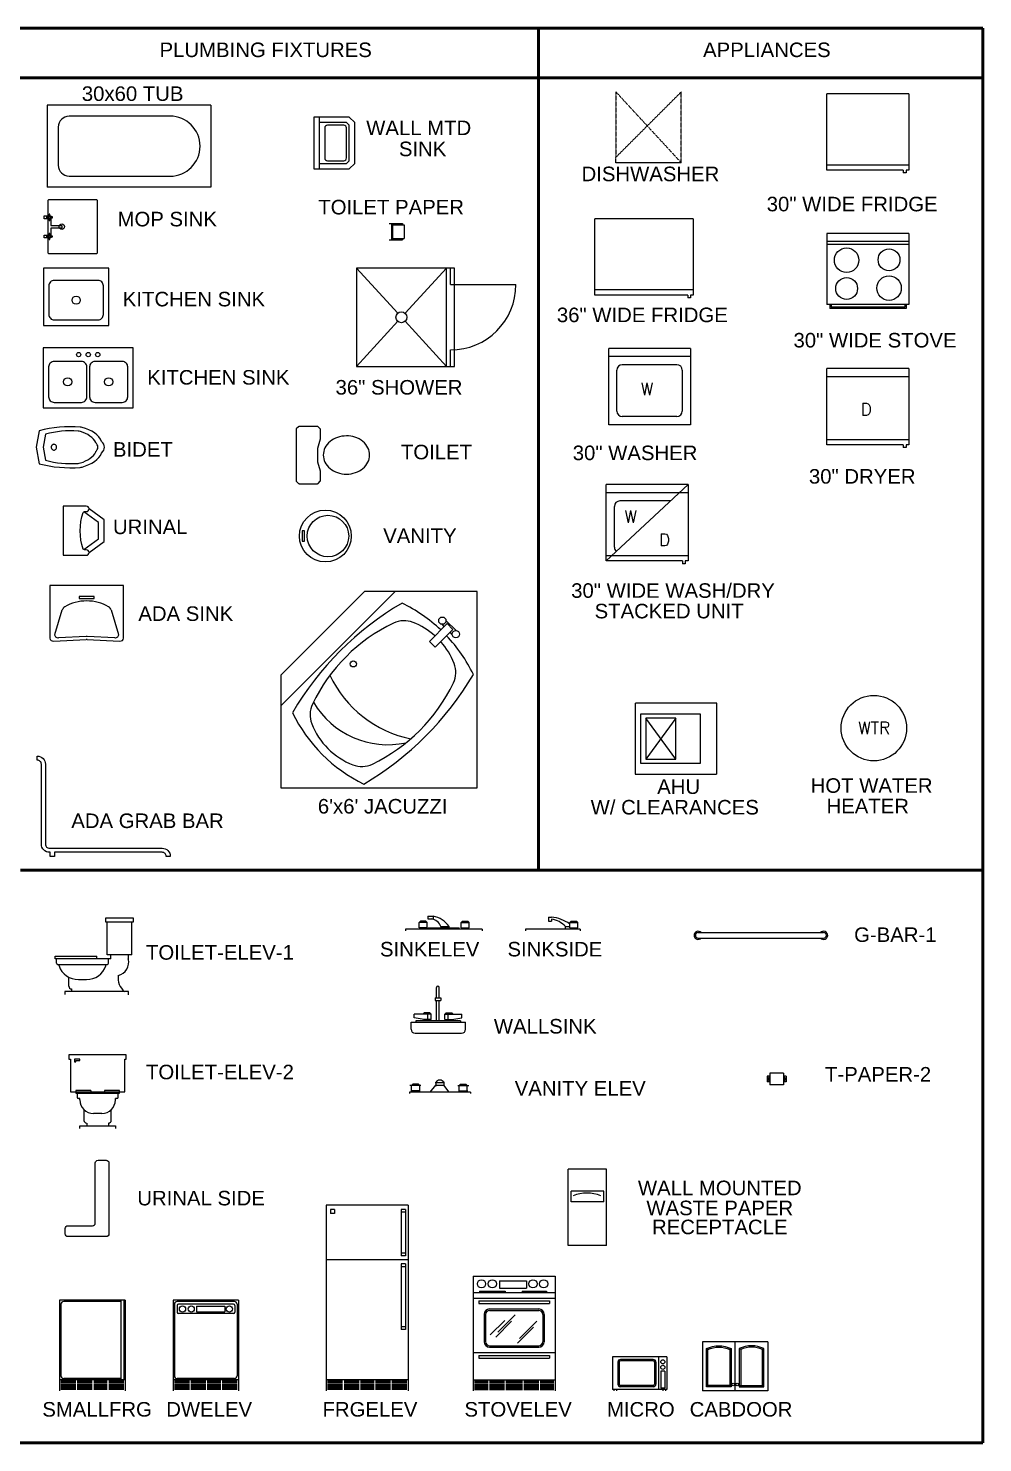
# Model space of a CAD drawing. Header units: inches. Extents: x -11331628 to 26860, y -6840660 to 4773.
# Drawn here: x -1392 to -1043, y -2610 to -2092 of the extents above; entities that cross this region are included whole.
import ezdxf
from ezdxf.enums import TextEntityAlignment as Align

# ---------------------------------------------------------------- set-up
doc = ezdxf.new("R2010")
doc.units = ezdxf.units.IN
doc.header["$LTSCALE"] = 0.5
doc.header["$MEASUREMENT"] = 0
doc.linetypes.add('HIDDEN', pattern=[0.375, 0.25, -0.125])
doc.linetypes.add('HIDDEN2', pattern=[0.1875, 0.125, -0.0625])
doc.layers.get('Defpoints').update_dxf_attribs({"color": 140})
doc.layers.add('A--FLOR-APPLIANCE', color=9, linetype='Continuous')
doc.layers.add('A-Text', color=142, linetype='Continuous')
for name, color, linetype, lineweight in [('A-ANNO-LEGN', 5, 'Continuous', 50), ('A-ELEV-LIGHT', 56, 'Continuous', 25), ('A-FLOR-PFIX', 56, 'Continuous', 25), ('A-SECT-LIGHT', 56, 'Continuous', 25)]:
    doc.layers.add(name, color=color, linetype=linetype, lineweight=lineweight)
doc.styles.add('8', font='arial.ttf', dxfattribs={"height": 16})
doc.styles.get("Standard").update_dxf_attribs({"font": 'romans.shx', "width": 0.75})

# ---------------------------------------------------------------- blocks, each defined once
blk = doc.blocks.new('MICRO')
for p, q in [((-0.5, 12.5), (-0.5, 0.49)), ((19.47, 12.5), (-0.5, 12.5)), ((1.5, 10.5), (1.5, 2.49)), ((2, 10.5), (2, 2.49)), ((14.47, 11.5), (2.5, 11.5)), ((14.47, 11), (2.5, 11)), ((14.97, 10.5), (14.97, 2.49)), ((15.47, 10.5), (15.47, 2.49)), ((16.47, 12.5), (16.47, 0.49)), ((19.47, 12.5), (19.47, 0.49)), ((17.25, 7.16), (17.25, 1.02)), ((18.75, 7.16), (17.25, 7.16)), ((18.75, 7.16), (18.75, 1.02)), ((19.47, 0.49), (-0.5, 0.49)), ((0, 0.49), (0, 0)), ((1, 0.49), (1, 0)), ((14.47, 1.99), (2.5, 1.99)), ((14.47, 1.49), (2.5, 1.49)), ((18.75, 1.02), (17.25, 1.02)), ((17.97, 0.49), (17.97, 0)), ((18.97, 0.49), (18.97, 0))]:
    blk.add_line(p, q)
for centre in [(18.01, 10.63), (18.01, 8.63)]:
    blk.add_circle(centre, 0.759)
for centre, radius, start, end in [((2.5, 10.5), 1, 90, 180), ((2.5, 10.5), 0.5, 90, 180), ((14.47, 10.5), 1, 0, 90), ((14.47, 10.5), 0.5, 0, 90), ((2.5, 2.49), 1, 180, 270), ((2.5, 2.49), 0.5, 180, 270), ((14.47, 2.49), 1, 270, 0), ((14.47, 2.49), 0.5, 270, 0)]:
    blk.add_arc(centre, radius, start, end)
blk = doc.blocks.new('DWPLAN')
at = {"linetype": 'HIDDEN2'}
for p, q in [((0, 24), (24, -2)), ((24, 24), (0, 0)), ((0, 24), (0, 0)), ((24, -2), (24, 24)), ((0, -2), (0, 0))]:
    blk.add_line(p, q, dxfattribs=at)
blk.add_line((24, -2), (0, -2))
blk = doc.blocks.new('DW')
at = {"layer": 'A--FLOR-APPLIANCE'}
blk.add_blockref('DWPLAN', (0, 2), dxfattribs=at)
blk = doc.blocks.new('WD')
at = {"layer": 'A--FLOR-APPLIANCE'}
for p, q in [((-30, 0), (-30, 28)), ((0, 28), (-30, 28)), ((0, 28), (0, 0)), ((0, 25), (-30, 25)), ((-5, 22), (-25, 22)), ((-27, 5), (-27, 20)), ((-3, 20), (-3, 5)), ((0, 0), (-30, 0)), ((-5, 3), (-25, 3))]:
    blk.add_line(p, q, dxfattribs=at)
for centre, start, end in [((-25, 20), 90, 180), ((-5, 20), 0, 90), ((-25, 5), 180, 270), ((-5, 5), 270, 0)]:
    blk.add_arc(centre, 2, start, end, dxfattribs=at)
blk.add_text('W', height=4.5).set_placement((-18.27, 10.81))
blk = doc.blocks.new('STACKED')
at = {"layer": 'A--FLOR-APPLIANCE'}
for p, q in [((30, 28), (0, 0)), ((30, 28), (0, 28)), ((0, 0), (0, 28)), ((30, 28), (30, 0)), ((30, 25), (0, 25)), ((23.57, 22), (5, 22)), ((3, 5), (3, 20)), ((0, 2), (30, 2)), ((28, 0), (0, 0)), ((28, 0), (28, -1)), ((29, 0), (29, -1)), ((30, 0), (29, 0)), ((29, -1), (28, -1))]:
    blk.add_line(p, q, dxfattribs=at)
for centre, start, end in [((5, 20), 90, 180), ((5, 5), 180, 230.0235)]:
    blk.add_arc(centre, 2, start, end, dxfattribs=at)
for s, p in [('W', (6.66, 13.95)), ('D', (19.37, 5.49))]:
    blk.add_text(s, height=4.5).set_placement(p)
blk = doc.blocks.new('FRGPLAN36')
for p, q in [((0, -28), (0, 0)), ((36, 0), (0, 0)), ((36, 0), (36, -28)), ((0, -26), (36, -26)), ((34, -28), (0, -28)), ((34, -28), (34, -29)), ((35, -29), (34, -29)), ((36, -28), (35, -28)), ((35, -28), (35, -29))]:
    blk.add_line(p, q)
blk = doc.blocks.new('T-1')
for p, q in [((-8.28, 28.21), (1.73, 28.21)), ((-8.28, 26.71), (-8.28, 28.21)), ((1.73, 26.71), (-8.28, 26.71)), ((-7.78, 14.71), (-7.78, 26.71)), ((1.23, 14.71), (1.23, 26.71)), ((1.73, 28.21), (1.73, 26.71)), ((-26.88, 14.21), (-11.56, 14.21)), ((-26.88, 13.21), (-26.88, 14.21)), ((-6.47, 13.21), (-26.88, 13.21)), ((-26.38, 11.71), (-26.38, 13.21)), ((-25.88, 11.21), (-7.78, 11.21)), ((-25.38, 10.71), (-25.38, 11.21)), ((-11.56, 13.21), (-11.56, 14.21)), ((-8.28, 10.71), (-8.28, 11.21)), ((1.23, 14.71), (-7.78, 14.71)), ((-7.28, 11.71), (-7.28, 13.21)), ((-6.47, 13.21), (-6.47, 14.71)), ((0, 13), (0, 14.71)), ((-21.83, 3.21), (-21.83, 6.48)), ((-18.33, 5.71), (-15.33, 5.71)), ((0, 1.21), (-23.33, 1.21)), ((-23.33, 1.21), (-23.33, 0.21)), ((-20.83, 2.21), (-20.83, 1.21)), ((0, 0), (0, 1.21))]:
    blk.add_line(p, q)
for centre, radius, start, end in [((-25.88, 11.71), 0.5, 180, 270), ((-18.59, 12.81), 7.11, 197.1971, 272.0943), ((-15.07, 12.81), 7.11, 267.9057, 342.8029), ((-7.78, 11.71), 0.5, 270, 0), ((-4.8, 11.98), 4.95, 282.6503, 14.379), ((2.84, 6.3), 6.61, 172.6507, 230.4096), ((-20.83, 3.21), 1, 180, 270)]:
    blk.add_arc(centre, radius, start, end)
blk = doc.blocks.new('T-2')
for p, q in [((-17, 27), (-17, 25.5)), ((4, 27), (-17, 27)), ((4, 25.5), (4, 27)), ((-17, 25.5), (-16.5, 25.5)), ((-16.5, 25.5), (-16.5, 13.5)), ((-15, 25.5), (-15, 24.5)), ((-13, 25.5), (-15, 25.5)), ((-15, 24.5), (-14.5, 24.5)), ((-14.5, 25), (-13, 25)), ((-14.5, 24.5), (-14.5, 25)), ((-13, 25), (-13, 25.5)), ((3.5, 13.5), (3.5, 25.5)), ((3.5, 25.5), (4, 25.5)), ((-16.5, 13.5), (3.5, 13.5)), ((-14.5, 14), (-14.5, 13)), ((-9, 14), (-14.5, 14)), ((-14.5, 13), (1.5, 13)), ((-14, 13), (-14, 11.5)), ((-13, 11), (-13.5, 11)), ((-13, 10.5), (-13, 11)), ((-9, 14), (-9, 13)), ((-4, 14), (-4, 13)), ((1.5, 14), (-4, 14)), ((0, 10.5), (0, 11)), ((0.5, 11), (0, 11)), ((1, 11.5), (1, 13)), ((1.5, 13), (1.5, 14)), ((-11.5, 6.93), (-11.5, 3)), ((-5, 5.5), (-8, 5.5)), ((-1.5, 3), (-1.5, 6.93)), ((-13, 0), (-13, 1)), ((-13, 1), (0, 1)), ((-10.5, 2), (-10.5, 1)), ((-2.5, 2), (-2.5, 1)), ((0, 1), (0, 0))]:
    blk.add_line(p, q)
for centre, radius, start, end in [((-13.5, 11.5), 0.5, 180, 270), ((-8, 10.5), 5, 180, 270), ((-5, 10.5), 5, 270, 0), ((0.5, 11.5), 0.5, 270, 0), ((-10.5, 3), 1, 180, 270), ((-2.5, 3), 1, 270, 0)]:
    blk.add_arc(centre, radius, start, end)
blk = doc.blocks.new('SMALLFRG')
for p, q in [((24, 33.25), (0, 33.25)), ((0, 33.25), (0, 0)), ((0.5, 31.75), (0.5, 5.5)), ((22.5, 32.75), (1.5, 32.75)), ((22.5, 33.25), (22.5, 4)), ((23.5, 33.25), (23.5, 4)), ((24, 33.25), (24, 0)), ((24, 4), (0, 4)), ((6, 3.5), (0.5, 3.5)), ((6, 3), (0.5, 3)), ((6, 2.5), (0.5, 2.5)), ((6, 2), (0.5, 2)), ((6, 1.5), (0.5, 1.5)), ((6, 1), (0.5, 1)), ((6, 0.5), (0.5, 0.5)), ((22.5, 4.5), (1.5, 4.5)), ((12, 3.5), (6.5, 3.5)), ((12, 3), (6.5, 3)), ((12, 2.5), (6.5, 2.5)), ((12, 2), (6.5, 2)), ((12, 1.5), (6.5, 1.5)), ((12, 1), (6.5, 1)), ((12, 0.5), (6.5, 0.5)), ((17.5, 3.5), (12.5, 3.5)), ((17.5, 3), (12.5, 3)), ((17.5, 2.5), (12.5, 2.5)), ((17.5, 2), (12.5, 2)), ((17.5, 1.5), (12.5, 1.5)), ((17.5, 1), (12.5, 1)), ((17.5, 0.5), (12.5, 0.5)), ((23.5, 3.5), (18, 3.5)), ((23.5, 3), (18, 3)), ((23.5, 2.5), (18, 2.5)), ((23.5, 2), (18, 2)), ((23.5, 1.5), (18, 1.5)), ((23.5, 1), (18, 1)), ((23.5, 0.5), (18, 0.5))]:
    blk.add_line(p, q)
for centre, start, end in [((1.5, 31.75), 90, 180), ((1.5, 5.5), 180, 270)]:
    blk.add_arc(centre, 1, start, end)
blk = doc.blocks.new('GARBAGE')
for p, q in [((7, 0), (-7, 0)), ((7, -28), (7, 0)), ((-7, -28), (-7, 0)), ((-6, -12), (-6, -8)), ((6, -8), (-6, -8)), ((6, -12), (6, -8)), ((6, -12), (-6, -12)), ((7, -28), (-7, -28))]:
    blk.add_line(p, q)
blk.add_arc((-0.18, -23.05), 14.26, 69.1077, 110.8923)
blk = doc.blocks.new('FRGELEV')
for p, q in [((0, 68), (0, 0)), ((30, 68), (0, 68)), ((30, 68), (30, 0)), ((3.04, 66.5), (1.54, 66.5)), ((1.54, 66.5), (1.54, 65)), ((3.04, 65), (1.54, 65)), ((3.04, 66.5), (3.04, 65)), ((27.5, 66.5), (27.5, 49.5)), ((29, 66.5), (27.5, 66.5)), ((29, 65.5), (27.5, 65.5)), ((29, 66.5), (29, 49.5)), ((30, 48), (0, 48)), ((29, 50.5), (27.5, 50.5)), ((29, 49.5), (27.5, 49.5)), ((27.5, 46.5), (27.5, 22.5)), ((29, 46.5), (27.5, 46.5)), ((29, 45.5), (27.5, 45.5)), ((29, 46.5), (29, 22.5)), ((29, 23.5), (27.5, 23.5)), ((29, 22.5), (27.5, 22.5)), ((30, 4), (0, 4)), ((6, 3.5), (0.5, 3.5)), ((6, 3), (0.5, 3)), ((6, 2.5), (0.5, 2.5)), ((6, 2), (0.5, 2)), ((6, 1.5), (0.5, 1.5)), ((6, 1), (0.5, 1)), ((6, 0.5), (0.5, 0.5)), ((12, 3.5), (6.5, 3.5)), ((12, 3), (6.5, 3)), ((12, 2.5), (6.5, 2.5)), ((12, 2), (6.5, 2)), ((12, 1.5), (6.5, 1.5)), ((12, 1), (6.5, 1)), ((12, 0.5), (6.5, 0.5)), ((17.5, 3.5), (12.5, 3.5)), ((17.5, 3), (12.5, 3)), ((17.5, 2.5), (12.5, 2.5)), ((17.5, 2), (12.5, 2)), ((17.5, 1.5), (12.5, 1.5)), ((17.5, 1), (12.5, 1)), ((17.5, 0.5), (12.5, 0.5)), ((23.5, 3.5), (18, 3.5)), ((23.5, 3), (18, 3)), ((23.5, 2.5), (18, 2.5)), ((23.5, 2), (18, 2)), ((23.5, 1.5), (18, 1.5)), ((23.5, 1), (18, 1)), ((23.5, 0.5), (18, 0.5)), ((29.5, 3.5), (24, 3.5)), ((29.5, 3), (24, 3)), ((29.5, 2.5), (24, 2.5)), ((29.5, 2), (24, 2)), ((29.5, 1.5), (24, 1.5)), ((29.5, 1), (24, 1)), ((29.5, 0.5), (24, 0.5))]:
    blk.add_line(p, q)
blk = doc.blocks.new('DWELEV')
for p, q in [((0, 33.25), (0, 0)), ((24, 33.25), (0, 33.25)), ((0.5, 31.75), (0.5, 5.5)), ((22.5, 32.75), (1.5, 32.75)), ((1.54, 31.25), (1.54, 28.79)), ((22.15, 31.75), (2.04, 31.75)), ((22.65, 31.25), (22.65, 28.79)), ((23.5, 31.75), (23.5, 5.5)), ((24, 33.25), (24, 0)), ((22.15, 28.29), (2.04, 28.29)), ((8.57, 31.07), (8.57, 29)), ((8.57, 31.07), (19.02, 31.07)), ((8.57, 29), (19.02, 29)), ((19.02, 31.07), (19.02, 29)), ((24, 4), (0, 4)), ((6, 3.5), (0.5, 3.5)), ((6, 3), (0.5, 3)), ((6, 2.5), (0.5, 2.5)), ((6, 2), (0.5, 2)), ((6, 1.5), (0.5, 1.5)), ((6, 1), (0.5, 1)), ((6, 0.5), (0.5, 0.5)), ((22.5, 4.5), (1.5, 4.5)), ((12, 3.5), (6.5, 3.5)), ((12, 3), (6.5, 3)), ((12, 2.5), (6.5, 2.5)), ((12, 2), (6.5, 2)), ((12, 1.5), (6.5, 1.5)), ((12, 1), (6.5, 1)), ((12, 0.5), (6.5, 0.5)), ((17.5, 3.5), (12.5, 3.5)), ((17.5, 3), (12.5, 3)), ((17.5, 2.5), (12.5, 2.5)), ((17.5, 2), (12.5, 2)), ((17.5, 1.5), (12.5, 1.5)), ((17.5, 1), (12.5, 1)), ((17.5, 0.5), (12.5, 0.5)), ((23.5, 3.5), (18, 3.5)), ((23.5, 3), (18, 3)), ((23.5, 2.5), (18, 2.5)), ((23.5, 2), (18, 2)), ((23.5, 1.5), (18, 1.5)), ((23.5, 1), (18, 1)), ((23.5, 0.5), (18, 0.5))]:
    blk.add_line(p, q)
for centre in [(3.48, 30.02), (6.67, 30.02), (20.67, 30.02)]:
    blk.add_circle(centre, 1.14)
for centre, radius, start, end in [((1.5, 31.75), 1, 90, 180), ((2.04, 31.25), 0.5, 90, 180), ((22.15, 31.25), 0.5, 0, 90), ((22.5, 31.75), 1, 0, 90), ((2.04, 28.79), 0.5, 180, 270), ((22.15, 28.79), 0.5, 270, 0), ((1.5, 5.5), 1, 180, 270), ((22.5, 5.5), 1, 270, 0)]:
    blk.add_arc(centre, radius, start, end)
blk = doc.blocks.new('STOVELEV')
for p, q in [((0, 42), (0, 0)), ((0, 42), (30, 42)), ((30, 42), (30, 0)), ((2.28, 36.5), (11.66, 36.5)), ((2.28, 36.5), (2.28, 36)), ((9.59, 40.33), (19.56, 40.33)), ((9.59, 40.33), (9.59, 37.62)), ((9.59, 37.62), (19.56, 37.62)), ((11.66, 36.5), (11.66, 36)), ((17.88, 36.5), (26.85, 36.5)), ((17.88, 36.5), (17.88, 36)), ((19.56, 40.33), (19.56, 37.62)), ((26.85, 36.5), (26.85, 36)), ((0, 36), (30, 36)), ((0, 34), (30, 34)), ((2, 33), (28, 33)), ((2, 33), (2, 32)), ((2, 32), (28, 32)), ((28, 33), (28, 32)), ((4, 28), (4, 18)), ((4.5, 28), (4.5, 18)), ((6, 30), (24, 30)), ((6, 29.5), (24, 29.5)), ((25.5, 28), (25.5, 18)), ((26, 28), (26, 18)), ((6, 16.5), (24, 16.5)), ((6, 16), (24, 16)), ((0, 14), (30, 14)), ((2, 13), (28, 13)), ((2, 13), (2, 12)), ((2, 12), (28, 12)), ((28, 13), (28, 12)), ((0, 4), (30, 4)), ((0.5, 3.5), (5.5, 3.5)), ((0.5, 3), (5.5, 3)), ((0.5, 2.5), (5.5, 2.5)), ((0.5, 2), (5.5, 2)), ((0.5, 1.5), (5.5, 1.5)), ((0.5, 1), (5.5, 1)), ((0.5, 0.5), (5.5, 0.5)), ((6, 3.5), (11.5, 3.5)), ((6, 3), (11.5, 3)), ((6, 2.5), (11.5, 2.5)), ((6, 2), (11.5, 2)), ((6, 1.5), (11.5, 1.5)), ((6, 1), (11.5, 1)), ((6, 0.5), (11.5, 0.5)), ((12, 3.5), (18, 3.5)), ((12, 3), (18, 3)), ((12, 2.5), (18, 2.5)), ((12, 2), (18, 2)), ((12, 1.5), (18, 1.5)), ((12, 1), (18, 1)), ((12, 0.5), (18, 0.5)), ((18.5, 3.5), (24, 3.5)), ((18.5, 3), (24, 3)), ((18.5, 2.5), (24, 2.5)), ((18.5, 2), (24, 2)), ((18.5, 1.5), (24, 1.5)), ((18.5, 1), (24, 1)), ((18.5, 0.5), (24, 0.5)), ((24.5, 3.5), (29.5, 3.5)), ((24.5, 3), (29.5, 3)), ((24.5, 2.5), (29.5, 2.5)), ((24.5, 2), (29.5, 2)), ((24.5, 1.5), (29.5, 1.5)), ((24.5, 1), (29.5, 1)), ((24.5, 0.5), (29.5, 0.5))]:
    blk.add_line(p, q)
at = {"color": 1}
for p, q in [((15.34, 27.87), (9, 21.54)), ((11.52, 25.78), (6.23, 20.49)), ((14.08, 25.58), (8.22, 19.71)), ((22.09, 23.28), (16.22, 17.41)), ((23.34, 25.57), (17.01, 19.24))]:
    blk.add_line(p, q, dxfattribs=at)
for centre in [(3.03, 39.2), (6.97, 39.2), (21.88, 39.2), (25.82, 39.2)]:
    blk.add_circle(centre, 1.5)
for centre, radius, start, end in [((6, 28), 2, 90, 180), ((6, 28), 1.5, 90, 180), ((24, 28), 2, 0, 90), ((24, 28), 1.5, 0, 90), ((6, 18), 2, 180, 270), ((6, 18), 1.5, 180, 270), ((24, 18), 1.5, 270, 0), ((24, 18), 2, 270, 0)]:
    blk.add_arc(centre, radius, start, end)
blk = doc.blocks.new('VANITY')
for p, q in [((11.17, 0), (-11.17, 0)), ((-11.17, 0), (-11.17, -0.5)), ((-6.98, 2.5), (-11.02, 2.5)), ((-7.29, 0.5), (-10.69, 0.5)), ((-9.92, 3), (-10.42, 2.5)), ((-10.42, 0.3), (-10.42, 2.5)), ((-7.92, 3), (-9.92, 3)), ((-9.92, 0), (-9.92, 0.5)), ((-7.92, 3), (-7.42, 2.5)), ((-7.92, 0), (-7.92, 0.5)), ((-7.42, 0.3), (-7.42, 2.5)), ((-3.59, 0), (-1.59, 2.59)), ((-1.81, 3.59), (1.7, 3.59)), ((-1.81, 2.59), (1.7, 2.59)), ((-1.59, 3.75), (-1.59, 2.24)), ((1.41, 3.8), (1.41, 2.52)), ((3.41, 0), (1.41, 2.59)), ((6.53, 2.5), (10.57, 2.5)), ((6.84, 0.5), (10.23, 0.5)), ((7.47, 3), (6.97, 2.5)), ((6.97, 0.3), (6.97, 2.5)), ((7.47, 3), (9.47, 3)), ((7.47, 0), (7.47, 0.5)), ((9.47, 3), (9.97, 2.5)), ((9.47, 0), (9.47, 0.5)), ((9.97, 0.3), (9.97, 2.5)), ((11.17, 0), (11.17, -0.5))]:
    blk.add_line(p, q)
blk.add_arc((-0.09, 2.75), 1.72, 29.3121, 150.6879)
blk = doc.blocks.new('WALLSINK')
for p, q in [((9.35, 9.02), (9.35, 12.8)), ((10.35, 9.02), (10.35, 12.8)), ((8.85, 9.02), (8.85, 8.02)), ((8.85, 9.02), (10.85, 9.02)), ((8.85, 8.02), (10.85, 8.02)), ((9.35, 0.5), (9.35, 8.02)), ((10.35, 0.5), (10.35, 8.02)), ((10.85, 9.02), (10.85, 8.02)), ((0, 0), (20, 0)), ((0, -2.5), (0, 0)), ((7.32, 3), (1.13, 3)), ((1.13, 1.62), (1.13, 3)), ((4.82, 1), (1.13, 1.62)), ((18.11, 0.5), (1.77, 0.5)), ((1.77, 0.5), (1.77, 0)), ((4.82, 3.5), (4.32, 3)), ((6.82, 3.5), (4.82, 3.5)), ((4.82, 0.5), (4.82, 1)), ((7.32, 1), (4.82, 1)), ((6.15, 1), (6.15, 3)), ((6.82, 3.5), (7.32, 3)), ((6.82, 0.5), (6.82, 1)), ((7.32, 1), (7.32, 3)), ((12.88, 3.5), (12.38, 3)), ((12.38, 1), (12.38, 3)), ((12.38, 3), (18.57, 3)), ((12.38, 1), (14.88, 1)), ((12.88, 3.5), (14.88, 3.5)), ((12.88, 0.5), (12.88, 1)), ((13.55, 1), (13.55, 3)), ((14.88, 3.5), (15.38, 3)), ((14.88, 1), (18.57, 1.62)), ((14.88, 0.5), (14.88, 1)), ((18.11, 0.5), (18.11, 0)), ((18.57, 1.62), (18.57, 3)), ((1.5, -4), (18.5, -4)), ((20, -2.5), (20, 0))]:
    blk.add_line(p, q)
for centre, radius, start, end in [((9.85, 12.8), 0.5, 0, 180), ((1.5, -2.5), 1.5, 180, 270), ((18.5, -2.5), 1.5, 270, 0)]:
    blk.add_arc(centre, radius, start, end)
blk = doc.blocks.new('I_PLUMB_WC_TANK 1_P')
at = {"color": 0, "linetype": 'ByBlock', "lineweight": -2}
for points in [[(0.88, 10.38), (0.12, 9.62, 0.198912), (0, 9.33), (0, -9.33, 0.198912), (0.12, -9.62), (0.88, -10.38, 0.198912), (1.17, -10.5), (7.83, -10.5, 0.198912), (8.12, -10.38), (8.88, -9.62, 0.198912), (9, -9.33), (9, -6.06, 0.069687), (8.98, -5.94), (8.02, -2.56, -0.069687), (8, -2.44), (8, 2.44, -0.069687), (8.02, 2.56), (8.98, 5.94, 0.069687), (9, 6.06), (9, 9.33, 0.198912), (8.88, 9.62), (8.12, 10.38, 0.198912), (7.83, 10.5), (1.17, 10.5, 0.198912)], [(27, 0, 0.117036), (26.38, 2.61, 0.104338), (24.51, 4.95, 0.09029), (21.56, 6.6, 0.09898), (18.5, 7, 0.08237), (15.18, 6.45, 0.09029), (12.49, 4.95, 0.104338), (10.62, 2.61, 0.117036), (10, 0, 0.117036), (10.62, -2.61, 0.104338), (12.49, -4.95, 0.09029), (15.18, -6.45, 0.08237), (18.5, -7, 0.08237), (21.82, -6.45, 0.09029), (24.51, -4.95, 0.104338), (26.38, -2.61, 0.117036)]]:
    blk.add_lwpolyline(points, format="xyb", close=True, dxfattribs=at)
at = {"layer": 'Defpoints', "color": 0, "linetype": 'ByBlock', "lineweight": -2}
for p in [(0, 15), (0, -15)]:
    blk.add_point(p, dxfattribs=at)
blk = doc.blocks.new('I_PLUMB_WC_BIDET_P')
at = {"color": 0, "linetype": 'ByBlock', "lineweight": -2}
for points in [[(0.96, 0.143, 0.234611), (0.673, 0.485, 0.071386), (0.646, 0.493, 0.13783), (0.045, 0.404), (0, 0), (0.045, -0.404, 0.13783), (0.646, -0.493, 0.071386), (0.673, -0.485, 0.234611), (0.96, -0.143)], [(0.873, 0.116, 0.205653), (0.648, 0.385, 0.086573), (0.615, 0.395, 0.142662), (0.138, 0.317), (0.102, 0), (0.138, -0.317, 0.142662), (0.615, -0.395, 0.086573), (0.648, -0.385, 0.205653), (0.873, -0.116)]]:
    blk.add_lwpolyline(points, format="xyb", dxfattribs=at)
blk.add_lwpolyline([(0.26, -0.071, 0.160573), (0.274, -0.067, 0.10626), (0.288, -0.051, 0.070758), (0.298, -0.026, 0.070505), (0.3, 0, 0.057044), (0.297, 0.029, 0.070758), (0.288, 0.051, 0.10626), (0.274, 0.067, 0.160573), (0.26, 0.071, 0.160573), (0.246, 0.067, 0.10626), (0.232, 0.051, 0.070758), (0.223, 0.029, 0.057044), (0.22, 0, 0.057044), (0.223, -0.029, 0.070758), (0.232, -0.051, 0.10626), (0.246, -0.067, 0.160573)], format="xyb", close=True, dxfattribs=at)
for centre, radius, start, end in [((0.684, 0), 0.22, 328.7438, 31.2562), ((0.725, 0), 0.275, 328.7155, 31.2845)]:
    blk.add_arc(centre, radius, start, end, dxfattribs=at)
blk = doc.blocks.new('I_PLUMB_LAV_HANDICAP_P')
at = {"color": 0, "linetype": 'ByBlock', "lineweight": -2}
for points in [[(0.947, 0.5), (0, 0.5), (0, -0.5), (0.947, -0.5, 0.43124), (0.997, -0.447), (0.971, -0.006, -0.028899), (0.971, 0.006), (0.997, 0.447, 0.43124)], [(0.916, 0.006, 0.028899), (0.916, -0.006), (0.937, -0.382, -0.502053), (0.876, -0.434), (0.44, -0.331, -0.161688), (0.386, -0.297, -0.363339), (0.386, 0.297, -0.161688), (0.44, 0.331), (0.876, 0.434, -0.502053), (0.937, 0.382)]]:
    blk.add_lwpolyline(points, format="xyb", close=True, dxfattribs=at)
blk.add_lwpolyline([(0.201, -0.1), (0.235, -0.1), (0.235, 0.1), (0.201, 0.1)], close=True, dxfattribs=at)
at = {"layer": 'Defpoints', "color": 0, "linetype": 'ByBlock', "lineweight": -2}
for p in [(0, 0.5), (0, -0.5)]:
    blk.add_point(p, dxfattribs=at)
blk = doc.blocks.new('I_PLUMB_URINAL_WALL-HUNG_P')
at = {"color": 0, "linetype": 'ByBlock', "lineweight": -2}
blk.add_lwpolyline([(8.5, -7), (7.78, -7, -0.317923), (7.4, -6.74, -0.171412), (7.4, 6.74, -0.317923), (7.78, 7), (8.5, 7, 1), (8.5, 9), (0, 9), (0, -9), (8.5, -9, 1)], format="xyb", close=True, dxfattribs=at)
for points in [[(7.56, -6.94), (13, -2.98), (13, 2.98), (7.56, 6.94)], [(9.5, -8), (15, -4), (15, 4), (9.5, 8)]]:
    blk.add_lwpolyline(points, dxfattribs=at)
at = {"layer": 'Defpoints', "color": 0, "linetype": 'ByBlock', "lineweight": -2}
for p in [(0, 15), (0, -15)]:
    blk.add_point(p, dxfattribs=at)
at = {"color": 0, "linetype": 'ByBlock', "lineweight": -2, "flags": 9}
for tag, p in [('FU_COLD', (0.02, -8.99)), ('FU_HOT', (0.04, -8.99)), ('FU_WASTE', (0.07, -8.99)), ('FU_TOTAL', (0.09, -8.99)), ('FIXT_CODE', (0.12, -8.99))]:
    blk.add_attdef(tag, p, '', height=0.01, rotation=90, dxfattribs=at)
blk = doc.blocks.new('SINKELEV')
for p, q in [((8.11, 5.32), (10.11, 5.32)), ((8.11, 5.32), (8.11, 4.32)), ((10.11, 5.32), (10.11, 4.32)), ((28.03, 0.5), (0, 0.5)), ((0, 0.5), (0, 0)), ((5.44, 3.5), (4.94, 3)), ((4.94, 1), (4.94, 3)), ((7.94, 3), (4.94, 3)), ((7.94, 1), (4.94, 1)), ((7.44, 3.5), (5.44, 3.5)), ((5.44, 0.5), (5.44, 1)), ((7.44, 3.5), (7.94, 3)), ((7.44, 0.5), (7.44, 1)), ((7.94, 1), (7.94, 3)), ((8.11, 4.32), (10.11, 4.32)), ((8.28, 1), (19.71, 1)), ((8.28, 0.5), (8.28, 1)), ((13, 1), (13, 1.5)), ((13, 1.5), (16, 1.5)), ((16, 1), (16, 1.5)), ((19.71, 0.5), (19.71, 1)), ((20.83, 3.5), (20.33, 3)), ((20.33, 1), (20.33, 3)), ((20.33, 3), (23.33, 3)), ((20.33, 1), (23.33, 1)), ((20.83, 3.5), (22.83, 3.5)), ((20.83, 0.5), (20.83, 1)), ((22.83, 3.5), (23.33, 3)), ((22.83, 0.5), (22.83, 1)), ((23.33, 1), (23.33, 3)), ((28.03, 0.5), (28.03, 0))]:
    blk.add_line(p, q)
for centre, radius, start, end in [((8.14, -4.18), 9.7, 35.8479, 78.2632), ((8.78, -0.17), 4.53, 21.5971, 81.4819)]:
    blk.add_arc(centre, radius, start, end)
blk = doc.blocks.new('SINKSIDE')
for p, q in [((20, 0.5), (0, 0.5)), ((0, 0.5), (0, 0)), ((8.42, 4.94), (9.54, 4.94)), ((8.42, 4.94), (8.42, 3.46)), ((8.42, 3.46), (9.54, 3.46)), ((9.54, 4.24), (9.54, 3.46)), ((14.65, 0.5), (14.65, 1.5)), ((14.65, 1.5), (16.21, 1.5)), ((16.71, 3.5), (16.21, 3)), ((16.21, 1), (16.21, 3)), ((16.21, 3), (19.21, 3)), ((16.21, 1), (19.21, 1)), ((16.71, 3.5), (18.71, 3.5)), ((16.71, 0.5), (16.71, 1)), ((18.71, 3.5), (19.21, 3)), ((18.71, 0.5), (18.71, 1)), ((19.21, 1), (19.21, 3)), ((20, 0.5), (20, 0))]:
    blk.add_line(p, q)
for centre, radius, start, end in [((8.13, -8.94), 13.96, 54.6418, 84.2266), ((8.16, -4.48), 8.83, 42.6719, 81.0549)]:
    blk.add_arc(centre, radius, start, end)
blk = doc.blocks.new('I_PLUMB_LAV_OVAL 19X19_P')
at = {"color": 0, "linetype": 'ByBlock', "lineweight": -2}
blk.add_lwpolyline([(0.05, -0.1), (0.1, -0.1), (0.1, 0.1), (0.05, 0.1)], close=True, dxfattribs=at)
for centre, radius in [((0.5, 0), 0.5), ((0.55, 0), 0.4)]:
    blk.add_circle(centre, radius, dxfattribs=at)
at = {"layer": 'Defpoints', "color": 0, "linetype": 'ByBlock', "lineweight": -2}
for p in [(0, 0.5), (0, -0.5)]:
    blk.add_point(p, dxfattribs=at)
blk = doc.blocks.new('I_PLUMB_BATH_TUB  30X60_P')
at = {"color": 0, "linetype": 'ByBlock'}
for p, q in [((0, 15), (0, -15)), ((60, 15), (0, 15)), ((45, 11), (8, 11)), ((60, 15), (60, -15)), ((4, 7), (4, -7)), ((4, 4.5), (4, -3.5)), ((60, -15), (0, -15)), ((8, -11), (45, -11))]:
    blk.add_line(p, q, dxfattribs=at)
for centre, radius, start, end in [((8, 7), 4, 90, 180), ((45, 0), 11, 270, 90), ((8, -7), 4, 180, 270)]:
    blk.add_arc(centre, radius, start, end, dxfattribs=at)
blk = doc.blocks.new('I_PLUMB_SINK_KITCHEN - DOUBLE B_P')
at = {"color": 0, "linetype": 'ByBlock', "lineweight": -2}
blk.add_lwpolyline([(22, -16.5), (22, 16.5), (0, 16.5), (0, -16.5)], close=True, dxfattribs=at)
for points in [[(5, 12.5), (5, 2.5, 0.414214), (7, 0.5), (18, 0.5, 0.414214), (20, 2.5), (20, 12.5, 0.414214), (18, 14.5), (7, 14.5, 0.414214)], [(5, -2.5), (5, -12.5, 0.414214), (7, -14.5), (18, -14.5, 0.414214), (20, -12.5), (20, -2.5, 0.414214), (18, -0.5), (7, -0.5, 0.414214)]]:
    blk.add_lwpolyline(points, format="xyb", close=True, dxfattribs=at)
for centre, radius in [((12.5, 7.5), 1.5), ((2.5, 3.5), 0.791), ((2.5, 0), 0.791), ((2.5, -3.5), 0.791), ((12.5, -7.5), 1.5)]:
    blk.add_circle(centre, radius, dxfattribs=at)
at = {"layer": 'Defpoints', "color": 0, "linetype": 'ByBlock', "lineweight": -2}
for p in [(0, 16.5), (0, -16.5)]:
    blk.add_point(p, dxfattribs=at)
blk = doc.blocks.new('I_PLUMB_SINK_KITCHEN - SINGLE B_P')
at = {"color": 0, "linetype": 'ByBlock', "lineweight": -2}
blk.add_lwpolyline([(21, 12), (0, 12), (0, -12), (21, -12)], close=True, dxfattribs=at)
blk.add_lwpolyline([(19, 8, 0.414214), (17, 10), (6.5, 10, 0.414214), (4.5, 8), (4.5, -8, 0.414214), (6.5, -10), (17, -10, 0.414214), (19, -8)], format="xyb", close=True, dxfattribs=at)
blk.add_circle((11.75, 0), 1.5, dxfattribs=at)
at = {"layer": 'Defpoints', "color": 0, "linetype": 'ByBlock', "lineweight": -2}
for p in [(0, 12), (0, -12)]:
    blk.add_point(p, dxfattribs=at)
blk = doc.blocks.new('I_PLUMB_SINK_WALL FAUCET_P')
at = {"color": 0, "linetype": 'ByBlock', "lineweight": -2}
for points in [[(1.8625, -4), (0, -4), (0, -3), (1.5, -3), (1.5, 3), (0, 3), (0, 4), (1.8625, 4)], [(2.1375, 4), (2.5, 4), (2.5, 3.6375)], [(2.5, 3.3625), (2.5, 0.5), (6.5, 0.5), (6.5, -0.5), (2.5, -0.5), (2.5, -3.3625)], [(2.5, -3.6375), (2.5, -4), (2.1375, -4)]]:
    blk.add_lwpolyline(points, dxfattribs=at)
for points in [[(1.8625, 3.6375), (0.875, 3.6375), (0.875, 3.3625), (1.8625, 3.3625), (1.8625, 2.375), (2.1375, 2.375), (2.1375, 3.3625), (3.125, 3.3625), (3.125, 3.6375), (2.1375, 3.6375), (2.1375, 4.625), (1.8625, 4.625)], [(1.8625, -4.625), (2.1375, -4.625), (2.1375, -3.6375), (3.125, -3.6375), (3.125, -3.3625), (2.1375, -3.3625), (2.1375, -2.375), (1.8625, -2.375), (1.8625, -3.3625), (0.875, -3.3625), (0.875, -3.6375), (1.8625, -3.6375)]]:
    blk.add_lwpolyline(points, close=True, dxfattribs=at)
for centre, start, end in [((2, 3.5), 112.886614, 157.113386), ((2, 3.5), 202.886614, 247.113386), ((2, 3.5), 22.886614, 67.113386), ((2, 3.5), 292.886614, 337.113386), ((2, -3.5), 112.886614, 157.113386), ((2, -3.5), 202.886614, 247.113386), ((2, -3.5), 22.886614, 67.113386), ((2, -3.5), 292.886614, 337.113386)]:
    blk.add_arc(centre, 0.3536, start, end, dxfattribs=at)
blk = doc.blocks.new('I_PLUMB_SINK_WORK_P')
at = {"color": 0, "linetype": 'ByBlock', "lineweight": -2}
blk.add_lwpolyline([(17.5, 10, -0.414214), (18, 9.5), (18, -9.5, -0.414214), (17.5, -10), (0.5, -10, -0.414214), (0, -9.5), (0, 9.5, -0.414214), (0.5, 10)], format="xyb", close=True, dxfattribs=at)
blk.add_circle((5, 0.03), 1, dxfattribs=at)
at = {"layer": 'Defpoints', "color": 0, "linetype": 'ByBlock', "lineweight": -2}
for p in [(0, 10), (0, -10)]:
    blk.add_point(p, dxfattribs=at)
blk = doc.blocks.new('TP')
at = {"layer": 'A-FLOR-PFIX'}
for p, q in [((0, 6), (4.89, 6)), ((0.84, 6), (0.84, 0)), ((0.84, 5.5), (5.39, 5.5)), ((1.13, 5.5), (1.13, 0.5)), ((4.89, 6), (4.89, 5.5)), ((5.39, 5.5), (5.39, 0.5)), ((0, 0), (4.89, 0)), ((0.84, 0.5), (5.39, 0.5)), ((4.89, 0.5), (4.89, 0))]:
    blk.add_line(p, q, dxfattribs=at)
blk = doc.blocks.new('I_PLUMB_LAV_WALL_P')
at = {"color": 0, "linetype": 'ByBlock', "lineweight": -2}
blk.add_line((2, 9.5), (2, -9.5), dxfattribs=at)
blk.add_lwpolyline([(0, -9.5), (13, -9.5), (15, -7.5), (15, 7.5), (13, 9.5), (0, 9.5)], close=True, dxfattribs=at)
blk.add_lwpolyline([(2, -7.5), (12, -7.5), (13, -6.5), (13, 6.5), (12, 7.5), (2, 7.5)], dxfattribs=at)
blk.add_lwpolyline([(4, -5.5, 0.414214), (5, -6.5), (11, -6.5, 0.414214), (12, -5.5), (12, 5.5, 0.414214), (11, 6.5), (5, 6.5, 0.414214), (4, 5.5)], format="xyb", close=True, dxfattribs=at)
at = {"layer": 'Defpoints', "color": 0, "linetype": 'ByBlock', "lineweight": -2}
for p in [(0, 9.5), (0, -9.5)]:
    blk.add_point(p, dxfattribs=at)
blk = doc.blocks.new('CABDOOR')
for p, q in [((12, 18), (-12, 18)), ((-12, 18), (-12, 0)), ((0, 0), (0, 18)), ((12, 18), (12, 0)), ((12, 0), (-12, 0))]:
    blk.add_line(p, q)
at = {"color": 1}
for p, q in [((-10, 15.19), (-10.5, 15.5)), ((-2, 15.19), (-1.5, 15.5)), ((2, 15.19), (1.5, 15.5)), ((10, 15.19), (10.5, 15.5)), ((-10, 2), (-10.5, 1.5)), ((-2, 2), (-1.5, 1.5)), ((2, 2), (1.5, 1.5)), ((10, 2), (10.5, 1.5))]:
    blk.add_line(p, q, dxfattribs=at)
for points in [[(-1.5, 15.5), (-1.5, 1.5), (-10.5, 1.5), (-10.5, 15.5, -0.222222)], [(1.5, 15.5), (1.5, 1.5), (10.5, 1.5), (10.5, 15.5, 0.222222)]]:
    blk.add_lwpolyline(points, format="xyb", close=True)
for points in [[(-2, 15.19), (-2, 2), (-10, 2), (-10, 15.19, -0.201563)], [(2, 15.19), (2, 2), (10, 2), (10, 15.19, 0.201563)]]:
    blk.add_lwpolyline(points, format="xyb", close=True, dxfattribs=at)
for centre in [(-0.75, 2.34), (0.75, 2.34)]:
    blk.add_circle(centre, 0.5)
blk = doc.blocks.new('TP-2')
for p, q in [((-2.5, 0), (-2.5, -4.26)), ((2.5, 0), (-2.5, 0)), ((-3.5, -1.06), (-3.5, -3.19)), ((-2.5, -1.06), (-3.5, -1.06)), ((-2.5, -3.19), (-3.5, -3.19)), ((-3, -1.56), (-3, -2.69)), ((-2.5, -1.56), (-3, -1.56)), ((-2.5, -2.69), (-3, -2.69)), ((2.5, -4.26), (-2.5, -4.26)), ((2.5, 0), (2.5, -4.26)), ((3.5, -1.06), (2.5, -1.06)), ((3, -1.56), (2.5, -1.56)), ((3, -2.69), (2.5, -2.69)), ((3.5, -3.19), (2.5, -3.19)), ((3, -1.56), (3, -2.69)), ((3.5, -1.06), (3.5, -3.19))]:
    blk.add_line(p, q)
blk = doc.blocks.new('DRY')
at = {"layer": 'A--FLOR-APPLIANCE'}
for p, q in [((0, 0), (0, 28)), ((30, 28), (0, 28)), ((30, 28), (30, 0)), ((30, 25), (0, 25)), ((0, 2), (30, 2)), ((28, 0), (0, 0)), ((28, 0), (28, -1)), ((30, 0), (29, 0)), ((29, 0), (29, -1)), ((29, -1), (28, -1))]:
    blk.add_line(p, q, dxfattribs=at)
blk.add_text('D', height=4.5).set_placement((12.41, 10.78))
blk = doc.blocks.new('GB-1')
for p, q in [((-23, 0), (23, 0)), ((-23, -2), (23, -2))]:
    blk.add_line(p, q)
for centre, radius, start, end in [((-23, -1), 1.5, 41.8103, 318.1897), ((-23, -1), 1, 90, 270), ((23, -1), 1.5, 221.8103, 138.1897), ((23, -1), 1, 270, 90)]:
    blk.add_arc(centre, radius, start, end)
blk = doc.blocks.new('STOVPLAN')
for p, q in [((0, 0), (0, -26)), ((30, 0), (0, 0)), ((30, 0), (30, -26)), ((30, -3), (0, -3)), ((30, -26), (0, -26))]:
    blk.add_line(p, q)
at = {"color": 1}
for p, q in [((30, -4), (0, -4)), ((1, -26), (1, -27.5)), ((29, -27.5), (1, -27.5)), ((1.5, -26), (1.5, -27)), ((28.5, -27), (1.5, -27)), ((28.5, -26), (28.5, -27)), ((29, -26), (29, -27.5))]:
    blk.add_line(p, q, dxfattribs=at)
for centre, radius in [((7.21, -9.79), 4.5), ((22.76, -9.65), 4), ((22.76, -20.03), 4.5), ((7.21, -20.17), 4)]:
    blk.add_circle(centre, radius)
blk = doc.blocks.new('FRGPLAN')
for p, q in [((0, -28), (0, 0)), ((30, 0), (0, 0)), ((30, 0), (30, -28)), ((0, -26), (30, -26)), ((28, -28), (0, -28)), ((28, -28), (28, -29)), ((29, -29), (28, -29)), ((29, -28), (29, -29)), ((30, -28), (29, -28))]:
    blk.add_line(p, q)

msp = doc.modelspace()

# ---------------------------------------------------------------- linework, layer by layer
at = {"layer": 'A--FLOR-APPLIANCE', "color": 250, "linetype": 'HIDDEN'}
for p, q in [((-1169.968, -2339.025, 220.918), (-1169.968, -2365.025, 220.918)), ((-1139.968, -2339.025, 220.918), (-1169.968, -2339.025, 220.918)), ((-1139.968, -2365.025, 220.918), (-1139.968, -2339.025, 220.918)), ((-1169.968, -2365.025, 220.918), (-1139.968, -2365.025, 220.918))]:
    msp.add_line(p, q, dxfattribs=at)
at = {"layer": 'A--FLOR-APPLIANCE'}
for p, q in [((-1167.968, -2343.025, 220.918), (-1167.968, -2361.025, 220.918)), ((-1145.968, -2343.025, 220.918), (-1167.968, -2343.025, 220.918)), ((-1145.968, -2361.025, 220.918), (-1145.968, -2343.025, 220.918)), ((-1165.968, -2344.525, 220.918), (-1165.968, -2359.525, 220.918)), ((-1154.968, -2344.525, 220.918), (-1165.968, -2359.525, 220.918)), ((-1154.968, -2359.525, 220.918), (-1165.968, -2344.525, 220.918)), ((-1154.968, -2344.525, 220.918), (-1165.968, -2344.525, 220.918)), ((-1154.968, -2359.525, 220.918), (-1154.968, -2344.525, 220.918)), ((-1167.968, -2361.025, 220.918), (-1145.968, -2361.025, 220.918)), ((-1165.968, -2359.525, 220.918), (-1154.968, -2359.525, 220.918))]:
    msp.add_line(p, q, dxfattribs=at)
msp.add_circle((-1082.416, -2348.161, 220.918), 12, dxfattribs=at)
at = {"layer": 'A-ANNO-LEGN', "color": 5}
for p, q in [((-1965.908, -2091.618, 220.918), (-1042.502, -2091.618, 220.918)), ((-1205.408, -2091.618, 220.918), (-1205.408, -2400.172, 220.918)), ((-1042.502, -2091.618, 220.918), (-1042.502, -2610.11, 220.918))]:
    msp.add_line(p, q, dxfattribs=at)
at = {"layer": 'A-ANNO-LEGN'}
for p, q in [((-1042.502, -2109.783, 220.918), (-1554.455, -2109.783, 220.918)), ((-1395.33, -2400.172, 220.918), (-1042.502, -2400.172, 220.918)), ((-1965.908, -2610.11, 220.918), (-1042.502, -2610.11, 220.918))]:
    msp.add_line(p, q, dxfattribs=at)
at = {"layer": 'A-FLOR-PFIX'}
for p, q in [((-1272.135, -2179.54, 220.918), (-1256.986, -2196.065, 220.918)), ((-1254.283, -2196.065, 220.918), (-1239.135, -2179.54, 220.918)), ((-1239.135, -2215.54, 220.918), (-1239.135, -2179.54, 220.918)), ((-1237.635, -2185.54, 220.918), (-1237.635, -2179.54, 220.918)), ((-1237.635, -2185.54, 220.918), (-1213.635, -2185.54, 220.918)), ((-1272.135, -2215.54, 220.918), (-1256.986, -2199.014, 220.918)), ((-1254.283, -2199.014, 220.918), (-1239.135, -2215.54, 220.918)), ((-1237.635, -2215.54, 220.918), (-1237.635, -2209.54, 220.918)), ((-1257.876, -2298.027, 220.918), (-1299.876, -2340.027, 220.918)), ((-1269.19, -2298.027, 220.918), (-1299.876, -2328.714, 220.918)), ((-1227.876, -2298.027, 220.918), (-1269.19, -2298.027, 220.918)), ((-1227.876, -2370.027, 220.918), (-1227.876, -2298.027, 220.918)), ((-1299.876, -2328.714, 220.918), (-1299.876, -2370.027, 220.918)), ((-1299.876, -2370.027, 220.918), (-1227.876, -2370.027, 220.918))]:
    msp.add_line(p, q, dxfattribs=at)
at = {"layer": 'A-FLOR-PFIX', "lineweight": -2}
for p, q in [((-1245.373, -2316.347, 220.918), (-1238.855, -2309.83, 220.918)), ((-1236.734, -2311.951, 220.918), (-1243.252, -2318.469, 220.918)), ((-1239.916, -2310.89, 220.918), (-1240.71, -2310.096, 220.918)), ((-1239.296, -2308.682, 220.918), (-1235.586, -2312.392, 220.918)), ((-1238.855, -2309.83, 220.918), (-1236.734, -2311.951, 220.918)), ((-1243.252, -2318.469, 220.918), (-1245.373, -2316.347, 220.918)), ((-1237, -2313.806, 220.918), (-1237.795, -2313.012, 220.918))]:
    msp.add_line(p, q, dxfattribs=at)
at = {"layer": 'A-FLOR-PFIX', "elevation": 220.918}
msp.add_lwpolyline([(-1272.135, -2215.54), (-1236.135, -2215.54), (-1236.135, -2179.54), (-1272.135, -2179.54)], close=True, dxfattribs=at)
at = {"layer": 'A-FLOR-PFIX', "linetype": 'ByBlock', "lineweight": -2, "elevation": 220.918}
msp.add_lwpolyline([(-1384.647, -2393.687, -0.4142136), (-1387.631, -2390.702), (-1387.631, -2361.405, 0.4157228), (-1389.131, -2359.912), (-1389.131, -2358.42, -0.414968), (-1386.139, -2361.405), (-1386.139, -2390.702, 0.4142136), (-1384.647, -2392.194), (-1343.349, -2392.194, -0.414968), (-1340.365, -2395.187), (-1341.857, -2395.187, 0.4157228), (-1343.349, -2393.687), (-1382.865, -2393.687), (-1382.865, -2395.187), (-1384.357, -2395.187), (-1384.357, -2393.687), (-1384.647, -2393.687)], format="xyb", dxfattribs=at)
at = {"layer": 'A-FLOR-PFIX'}
for centre, radius in [((-1255.635, -2197.54, 220.918), 2), ((-1240.623, -2308.769, 220.918), 1.33), ((-1235.673, -2313.719, 220.918), 1.33), ((-1273.276, -2324.628, 220.918), 1.125)]:
    msp.add_circle(centre, radius, dxfattribs=at)
for centre, radius, start, end in [((-1237.635, -2185.54, 220.918), 24, 270, 0), ((-1198.499, -2399.404, 220.918), 112.5, 120.37777, 149.62223), ((-1280.181, -2353.277, 220.918), 56.641, 46.51753, 64.04375), ((-1231.263, -2366.64, 220.918), 63.164, 115.56697, 154.43303), ((-1254.639, -2317.779, 220.918), 9, 68.73659, 115.56697), ((-1260.981, -2334.076, 220.918), 26.488, 48.24641, 68.73659), ((-1260.981, -2334.076, 220.918), 26.488, 21.26341, 41.75359), ((-1280.181, -2353.277, 220.918), 56.641, 25.95625, 43.48247), ((-1244.684, -2327.734, 220.918), 9, 334.43303, 21.26341), ((-1243.678, -2310.743, 220.918), 42.212, 205.31906, 258.38639), ((-1326.309, -2271.595, 220.918), 112.5, 300.37777, 329.62223), ((-1293.544, -2304.359, 220.918), 63.164, 295.56697, 334.43303), ((-1244.627, -2317.722, 220.918), 56.641, 205.95625, 244.04375), ((-1280.124, -2343.264, 220.918), 9, 154.43303, 201.26341), ((-1260.553, -2322.483, 220.918), 31.76, 210.60543, 282.07469), ((-1263.827, -2336.922, 220.918), 26.488, 201.26341, 248.73659), ((-1270.169, -2353.22, 220.918), 9, 248.73659, 295.56697)]:
    msp.add_arc(centre, radius, start, end, dxfattribs=at)
at = {"layer": 'A-SECT-LIGHT', "elevation": 220.918}
msp.add_lwpolyline([(-1378.854, -2531.57, -0.4142136), (-1377.854, -2530.57), (-1368.854, -2530.57, 0.4142136), (-1367.854, -2529.57), (-1367.854, -2507.57, -0.4142136), (-1366.854, -2506.57), (-1363.854, -2506.57, -0.4142136), (-1362.854, -2507.57), (-1362.854, -2533.57, -0.4142136), (-1363.854, -2534.57), (-1377.854, -2534.57, -0.4142136), (-1378.854, -2533.57)], format="xyb", close=True, dxfattribs=at)

# ---------------------------------------------------------------- block references
at = {"layer": 'A--FLOR-APPLIANCE'}
for name, p in [('FRGPLAN', (-1099.608, -2115.646, 220.918)), ('FRGPLAN36', (-1184.659, -2161.413, 220.918)), ('TP', (-1260.06, -2169.219, 220.918)), ('STOVPLAN', (-1099.608, -2166.834, 220.918)), ('WD', (-1149.636, -2236.94, 220.918)), ('DRY', (-1099.608, -2244.342, 220.918)), ('STACKED', (-1180.551, -2286.885, 220.918))]:
    msp.add_blockref(name, p, dxfattribs=at)
at = {"layer": 'A-ANNO-LEGN', "color": 5}
msp.add_blockref('DW', (-1177.014, -2140.919, 220.918), dxfattribs=at)
at = {"layer": 'A-ELEV-LIGHT'}
for name, p in [('T-1', (-1355.744, -2445.972, 220.918)), ('SINKELEV', (-1254.11, -2422.411, 220.918)), ('SINKSIDE', (-1210.117, -2422.411, 220.918)), ('GB-1', (-1123.833, -2423.125, 220.918)), ('WALLSINK', (-1252.081, -2456.003, 220.918)), ('T-2', (-1360.507, -2494.954, 220.918)), ('VANITY', (-1241.475, -2481.657, 220.918)), ('TP-2', (-1118.044, -2474.64, 220.918)), ('GARBAGE', (-1187.445, -2509.84, 220.918)), ('FRGELEV', (-1283.172, -2591.09, 220.918)), ('STOVELEV', (-1229.285, -2591.09, 220.918)), ('SMALLFRG', (-1380.952, -2591.09, 220.918)), ('DWELEV', (-1339.36, -2591.09, 220.918)), ('CABDOOR', (-1133.243, -2591.09, 220.918)), ('MICRO', (-1177.783, -2591.09, 220.918))]:
    msp.add_blockref(name, p, dxfattribs=at)
at = {"layer": 'A-FLOR-PFIX', "linetype": 'Continuous', "lineweight": 25}
for name, p in [('I_PLUMB_BATH_TUB  30X60_P', (-1385.455, -2134.829, 220.918)), ('I_PLUMB_LAV_WALL_P', (-1287.752, -2133.657, 220.918)), ('I_PLUMB_SINK_WORK_P', (-1385.149, -2164.353, 220.918)), ('I_PLUMB_SINK_WALL FAUCET_P', (-1386.645, -2164.423, 220.918)), ('I_PLUMB_WC_TANK 1_P', (-1294.274, -2248.053, 220.918)), ('I_PLUMB_URINAL_WALL-HUNG_P', (-1379.658, -2275.8, 220.918))]:
    msp.add_blockref(name, p, dxfattribs=at)
at = {"layer": 'A-FLOR-PFIX', "linetype": 'Continuous', "lineweight": 25, "rotation": 270}
for name, p in [('I_PLUMB_SINK_KITCHEN - SINGLE B_P', (-1374.887, -2179.522, 220.918)), ('I_PLUMB_SINK_KITCHEN - DOUBLE B_P', (-1370.458, -2208.737, 220.918))]:
    msp.add_blockref(name, p, dxfattribs=at)
at = {"layer": 'A-FLOR-PFIX', "linetype": 'Continuous', "lineweight": 25}
for name, p, xscale, yscale, zscale in [('I_PLUMB_WC_BIDET_P', (-1389.527, -2245.183, 220.918), 25.00000000000001, 15, 16), ('I_PLUMB_LAV_OVAL 19X19_P', (-1293.013, -2277.751, 220.918), 19.00000000000001, 19.00000000000001, 6)]:
    msp.add_blockref(name, p, dxfattribs=dict(at, xscale=xscale, yscale=yscale, zscale=zscale))
at = {"layer": 'A-FLOR-PFIX', "linetype": 'Continuous', "lineweight": 25, "xscale": 20.5, "yscale": 26.99999999999999, "zscale": 6, "rotation": 270}
msp.add_blockref('I_PLUMB_LAV_HANDICAP_P', (-1371.022, -2295.825, 220.918), dxfattribs=at)

# ---------------------------------------------------------------- texts
at = {"layer": 'A--FLOR-APPLIANCE'}
msp.add_text('WTR', height=4.5, dxfattribs=at).set_placement((-1082.315, -2350.348, 220.918), align=Align.CENTER)
at = {"layer": 'A-Text', "style": '8'}
for s, height, p in [('PLUMBING FIXTURES', 5.33333, (-1344.294, -2102.177, 220.918)), ('APPLIANCES', 5.3333, (-1145.029, -2102.177, 220.918)), ('30x60 TUB', 5.3333, (-1372.796, -2118.243, 220.918)), ('WALL MTD', 5.3333, (-1268.53, -2130.779, 220.918)), ('SINK', 5.3333, (-1256.546, -2138.498, 220.918)), ('30" WIDE FRIDGE', 5.33333, (-1121.698, -2158.713, 220.918)), ('MOP SINK', 5.3333, (-1359.695, -2164.232, 220.918)), ('KITCHEN SINK', 5.33333, (-1357.765, -2193.563, 220.918)), ('36" WIDE FRIDGE', 5.33333, (-1198.628, -2199.345, 220.918)), ('KITCHEN SINK', 5.33333, (-1348.827, -2222.236, 220.918)), ('36" SHOWER', 5.3333, (-1279.765, -2225.889, 220.918)), (' BIDET', 5.3333, (-1363.452, -2248.656, 220.918)), ('TOILET', 5.3333, (-1255.796, -2249.618, 220.918)), (' URINAL', 5.3333, (-1363.452, -2277.039, 220.918)), ('VANITY', 5.3333, (-1262.296, -2280.316, 220.918)), ('ADA SINK', 5.3333, (-1352.077, -2308.865, 220.918)), ('ADA GRAB BAR', 5.33333, (-1376.655, -2384.787, 220.918))]:
    msp.add_text(s, height=height, dxfattribs=at).set_placement(p)
for s, height, p in [('DISHWASHER', 5.3333, (-1164.322, -2147.672, 220.918)), ('TOILET PAPER', 5.33333, (-1259.399, -2159.839, 220.918)), ('30" WIDE STOVE', 5.33333, (-1081.986, -2208.627, 220.918)), ('30" WASHER', 5.3333, (-1169.963, -2249.924, 220.918)), ('30" DRYER', 5.3333, (-1086.682, -2258.53, 220.918)), ('30" WIDE WASH/DRY', 5.33333, (-1156.049, -2300.398, 220.918)), ('STACKED UNIT', 5.33333, (-1157.471, -2307.928, 220.918)), ('AHU', 5.3333, (-1153.984, -2372.29, 220.918)), ('HOT WATER', 5.3333, (-1083.229, -2371.879, 220.918)), ("6'x6' JACUZZI", 5.33333, (-1262.497, -2379.463, 220.918)), ('W/ CLEARANCES', 5.33333, (-1155.406, -2379.82, 220.918)), ('HEATER', 5.3333, (-1084.651, -2379.409, 220.918)), ('G-BAR-1', 5.3333, (-1074.534, -2426.541, 220.918)), ('SINKELEV', 5.3333, (-1245.271, -2431.857, 220.918)), ('SINKSIDE', 5.3333, (-1199.345, -2431.857, 220.918)), ('TOILET-ELEV-1', 5.33333, (-1322.161, -2433.047, 220.918)), ('WALLSINK', 5.3333, (-1202.893, -2460.11, 220.918)), ('TOILET-ELEV-2', 5.33333, (-1322.161, -2476.889, 220.918)), ('T-PAPER-2', 5.3333, (-1080.865, -2477.727, 220.918)), ('VANITY ELEV', 5.33333, (-1190.067, -2482.867, 220.918)), ('WALL MOUNTED', 5.33333, (-1138.905, -2519.378, 220.918)), ('URINAL SIDE', 5.33333, (-1329.058, -2523.118, 220.918)), ('WASTE PAPER', 5.33333, (-1138.905, -2526.715, 220.918)), ('RECEPTACLE', 5.3333, (-1138.905, -2533.684, 220.918)), ('SMALLFRG', 5.3333, (-1367.203, -2600.536, 220.918)), ('DWELEV', 5.3333, (-1326.116, -2600.536, 220.918)), ('FRGELEV', 5.3333, (-1267.163, -2600.536, 220.918)), ('STOVELEV', 5.3333, (-1212.838, -2600.536, 220.918)), ('MICRO', 5.3333, (-1167.855, -2600.536, 220.918)), ('CABDOOR', 5.3333, (-1131.104, -2600.536, 220.918))]:
    msp.add_text(s, height=height, dxfattribs=at).set_placement(p, align=Align.CENTER)

doc.saveas('drawing.dxf')
